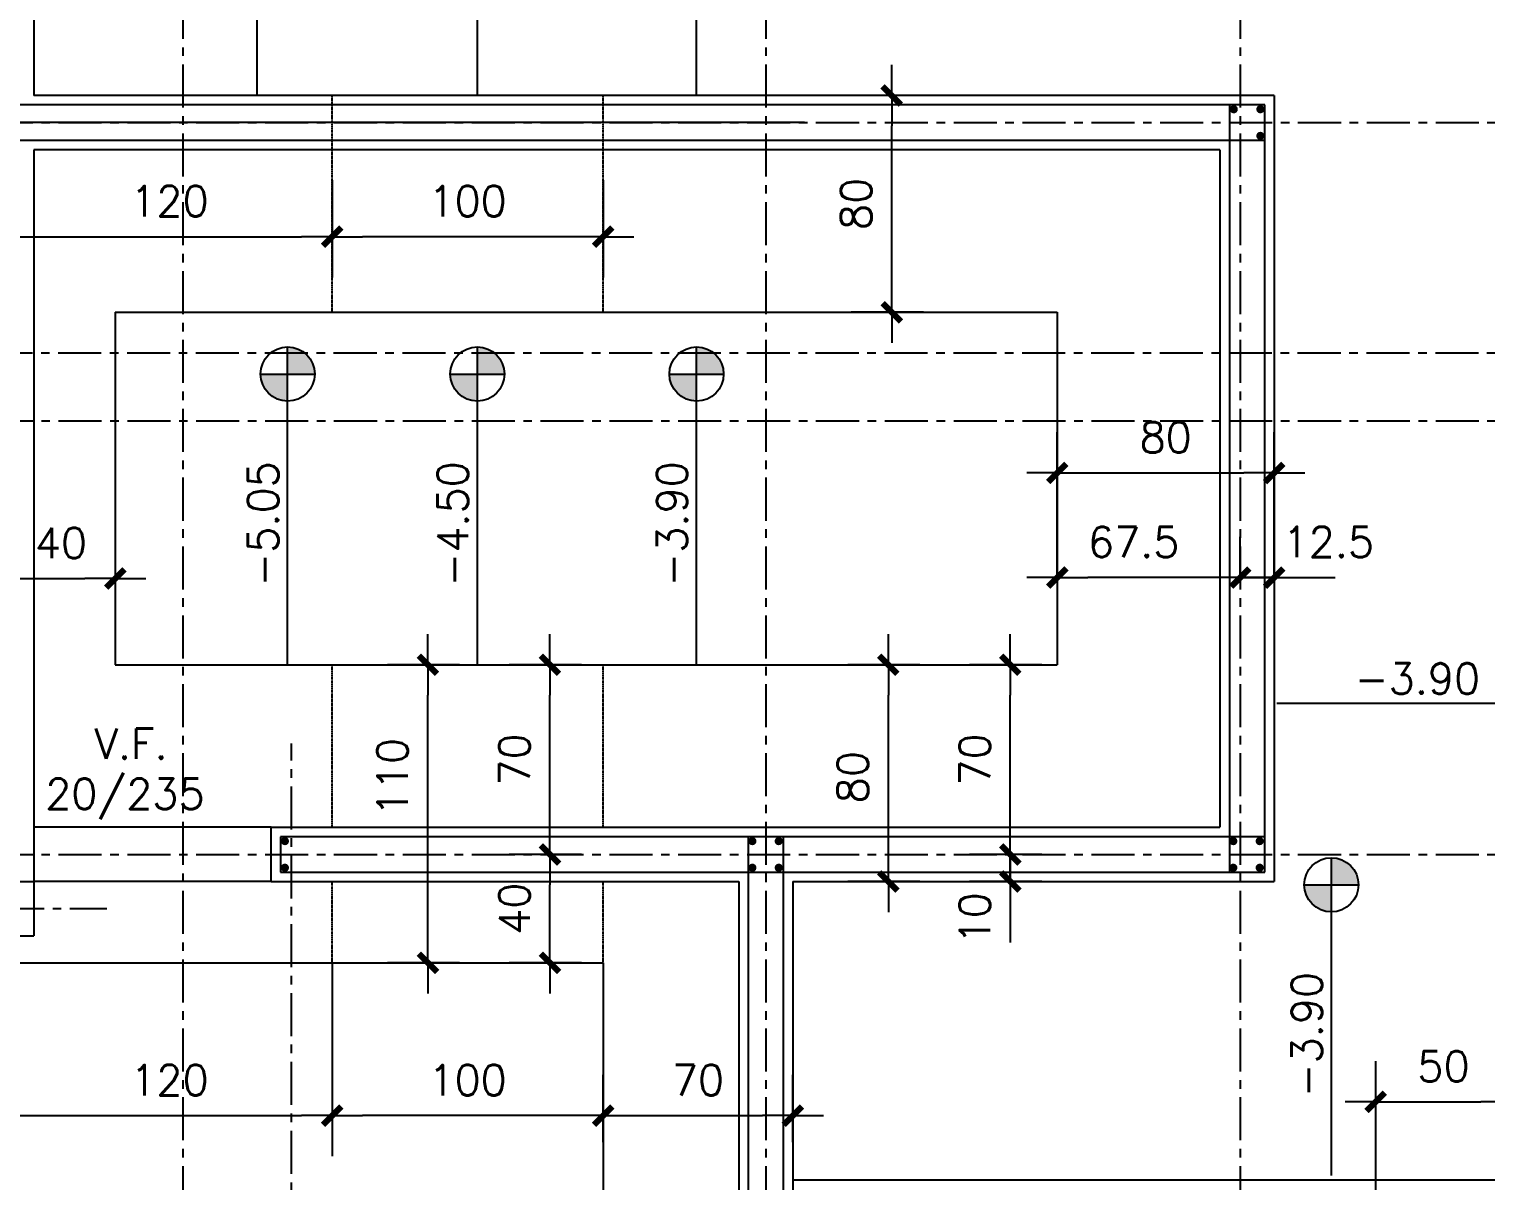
# Model space of a CAD drawing. Header units: millimetres. Extents: x -656655 to -651355, y 91699 to 96737.
# Drawn here: x -654386 to -653849, y 94757 to 95182 of the extents above; entities that cross this region are included whole.
import ezdxf
from ezdxf.enums import TextEntityAlignment as Align

# ---------------------------------------------------------------- set-up
doc = ezdxf.new("R2010")
doc.units = ezdxf.units.MM
doc.header["$LTSCALE"] = 0.5
doc.linetypes.add('CENTER', pattern=[50.8, 31.75, -6.35, 6.35, -6.35])
doc.linetypes.add('DASHED2', pattern=[0.375, 0.25, -0.125])
for name, color, linetype in [('BORDE DE LOSAS', 3, 'Continuous'), ('COTAS', 2, 'Continuous'), ('EJES', 1, 'CENTER'), ('FUNDACIONES', 6, 'Continuous'), ('MALLA', 1, 'Continuous'), ('MUROS', 5, 'Continuous'), ('SEG', 2, 'DASHED2'), ('TEXTOS1', 9, 'Continuous')]:
    doc.layers.add(name, color=color, linetype=linetype)
doc.styles.add('ROMANS', font='romans')
doc.dimstyles.new('ING-50', dxfattribs={"dimscale": 5, "dimtxt": 2.25, "dimasz": 2.25, "dimexe": 3, "dimexo": 0, "dimgap": 1.5, "dimtad": 1, "dimdec": 1, "dimzin": 12, "dimdsep": 46, "dimtxsty": 'ROMANS', "dimblk1": 'TICK1', "dimblk2": 'TICK1', "dimsah": 1, "dimcen": 0.09, "dimclrd": 2, "dimclre": 1, "dimclrt": 3, "dimadec": 1, "dimazin": 3, "dimtfac": 1, "dimtdec": 1, "dimtix": 1, "dimtmove": 2, "dimatfit": 3, "dimfxl": 3, "dimtolj": 1, "dimtzin": 12, "dimarcsym": 0})

# ---------------------------------------------------------------- blocks, each defined once
blk = doc.blocks.new('TICK1')
at = {"color": 2}
for points in [[(0, 0), (-1, 0)], [(0, 0), (1, 0)]]:
    blk.add_lwpolyline(points, dxfattribs=at)
at = {"color": 2, "const_width": 0.2}
blk.add_lwpolyline([(-0.3, -0.3), (0.3, 0.3)], dxfattribs=at)
blk = doc.blocks.new('*D267')
at = {"layer": 'COTAS', "color": 1, "lineweight": -2, "ltscale": 0.5}
for p, q in [((-654056.53, 95157.45), (-654083.26, 95157.45)), ((-654056.53, 95077.45), (-654083.26, 95077.45))]:
    blk.add_line(p, q, dxfattribs=at)
at = {"layer": 'COTAS', "color": 2, "lineweight": -2, "ltscale": 0.5}
blk.add_line((-654068.26, 95088.7), (-654068.26, 95146.2), dxfattribs=at)
at = {"layer": 'Defpoints', "color": 0, "ltscale": 0.5}
for p in [(-654068.26, 95157.45), (-654056.53, 95157.45), (-654056.53, 95077.45)]:
    blk.add_point(p, dxfattribs=at)
at = {"layer": 'COTAS', "color": 2, "lineweight": -2, "ltscale": 0.5, "xscale": 11.25, "yscale": 11.25, "zscale": 11.25}
for p, rotation in [((-654068.26, 95157.45), 90), ((-654068.26, 95077.45), 270)]:
    blk.add_blockref('TICK1', p, dxfattribs=dict(at, rotation=rotation))
at = {"layer": 'COTAS', "color": 3, "ltscale": 0.5, "insert": (-654081.39, 95117.45), "char_height": 11.25, "attachment_point": 5, "rotation": 90, "style": 'ROMANS'}
blk.add_mtext('\\A1;80', dxfattribs=at)
blk = doc.blocks.new('*D268')
at = {"layer": 'COTAS', "color": 1, "lineweight": -2, "ltscale": 0.5}
for p, q in [((-654007.19, 94994.04), (-654007.19, 95033.18)), ((-653927.19, 94994.04), (-653927.19, 95033.18))]:
    blk.add_line(p, q, dxfattribs=at)
at = {"layer": 'COTAS', "color": 2, "lineweight": -2, "ltscale": 0.5}
blk.add_line((-653995.94, 95018.18), (-653938.44, 95018.18), dxfattribs=at)
at = {"layer": 'Defpoints', "color": 0, "ltscale": 0.5}
for p in [(-653927.19, 95018.18), (-654007.19, 94994.04), (-653927.19, 94994.04)]:
    blk.add_point(p, dxfattribs=at)
at = {"layer": 'COTAS', "color": 2, "lineweight": -2, "ltscale": 0.5, "xscale": 11.25, "yscale": 11.25, "zscale": 11.25, "rotation": 180}
blk.add_blockref('TICK1', (-654007.19, 95018.18), dxfattribs=at)
at = {"layer": 'COTAS', "color": 2, "lineweight": -2, "ltscale": 0.5, "xscale": 11.25, "yscale": 11.25, "zscale": 11.25}
blk.add_blockref('TICK1', (-653927.19, 95018.18), dxfattribs=at)
at = {"layer": 'COTAS', "color": 3, "ltscale": 0.5, "insert": (-653967.19, 95031.31), "char_height": 11.25, "attachment_point": 5, "style": 'ROMANS'}
blk.add_mtext('\\A1;80', dxfattribs=at)
blk = doc.blocks.new('*D150')
at = {"layer": 'COTAS', "color": 1, "lineweight": -2, "ltscale": 0.5}
for p, q in [((-653939.71, 94978.65), (-653939.71, 94994.58)), ((-653927.19, 94978.65), (-653927.19, 94994.58))]:
    blk.add_line(p, q, dxfattribs=at)
at = {"layer": 'COTAS', "color": 2, "lineweight": -2, "ltscale": 0.5}
for p, q in [((-653950.96, 94979.58), (-653962.21, 94979.58)), ((-653927.19, 94979.58), (-653939.71, 94979.58)), ((-653915.94, 94979.58), (-653904.69, 94979.58))]:
    blk.add_line(p, q, dxfattribs=at)
at = {"layer": 'Defpoints', "color": 0, "ltscale": 0.5}
for p in [(-653939.71, 94979.58), (-653939.71, 94978.65), (-653927.19, 94978.65)]:
    blk.add_point(p, dxfattribs=at)
at = {"layer": 'COTAS', "color": 2, "lineweight": -2, "ltscale": 0.5, "xscale": 11.25, "yscale": 11.25, "zscale": 11.25}
blk.add_blockref('TICK1', (-653939.71, 94979.58), dxfattribs=at)
at = {"layer": 'COTAS', "color": 2, "lineweight": -2, "ltscale": 0.5, "xscale": 11.25, "yscale": 11.25, "zscale": 11.25, "rotation": 180}
blk.add_blockref('TICK1', (-653927.19, 94979.58), dxfattribs=at)
at = {"layer": 'COTAS', "color": 3, "ltscale": 0.5, "insert": (-653907.21, 94992.71), "char_height": 11.25, "attachment_point": 5, "style": 'ROMANS'}
blk.add_mtext('\\A1;12.5', dxfattribs=at)
blk = doc.blocks.new('*D151')
at = {"layer": 'COTAS', "color": 1, "lineweight": -2, "ltscale": 0.5}
for p, q in [((-654007.19, 94978.65), (-654007.19, 94994.58)), ((-653939.71, 94978.65), (-653939.71, 94994.58))]:
    blk.add_line(p, q, dxfattribs=at)
at = {"layer": 'COTAS', "color": 2, "lineweight": -2, "ltscale": 0.5}
blk.add_line((-653950.96, 94979.58), (-653995.94, 94979.58), dxfattribs=at)
at = {"layer": 'Defpoints', "color": 0, "ltscale": 0.5}
for p in [(-654007.19, 94979.58), (-654007.19, 94978.65), (-653939.71, 94978.65)]:
    blk.add_point(p, dxfattribs=at)
at = {"layer": 'COTAS', "color": 2, "lineweight": -2, "ltscale": 0.5, "xscale": 11.25, "yscale": 11.25, "zscale": 11.25, "rotation": 180}
blk.add_blockref('TICK1', (-654007.19, 94979.58), dxfattribs=at)
at = {"layer": 'COTAS', "color": 2, "lineweight": -2, "ltscale": 0.5, "xscale": 11.25, "yscale": 11.25, "zscale": 11.25}
blk.add_blockref('TICK1', (-653939.71, 94979.58), dxfattribs=at)
at = {"layer": 'COTAS', "color": 3, "ltscale": 0.5, "insert": (-653979, 94992.71), "char_height": 11.25, "attachment_point": 5, "style": 'ROMANS'}
blk.add_mtext('\\A1;67.5', dxfattribs=at)
blk = doc.blocks.new('*D152')
at = {"layer": 'COTAS', "color": 1, "lineweight": -2, "ltscale": 0.5}
for p, q in [((-654182.75, 94877.45), (-654209.33, 94877.45)), ((-654182.75, 94837.45), (-654209.33, 94837.45))]:
    blk.add_line(p, q, dxfattribs=at)
at = {"layer": 'COTAS', "color": 2, "lineweight": -2, "ltscale": 0.5}
blk.add_line((-654194.33, 94848.7), (-654194.33, 94866.2), dxfattribs=at)
at = {"layer": 'Defpoints', "color": 0, "ltscale": 0.5}
for p in [(-654194.33, 94877.45), (-654182.75, 94877.45), (-654182.75, 94837.45)]:
    blk.add_point(p, dxfattribs=at)
at = {"layer": 'COTAS', "color": 2, "lineweight": -2, "ltscale": 0.5, "xscale": 11.25, "yscale": 11.25, "zscale": 11.25}
for p, rotation in [((-654194.33, 94877.45), 90), ((-654194.33, 94837.45), 270)]:
    blk.add_blockref('TICK1', p, dxfattribs=dict(at, rotation=rotation))
at = {"layer": 'COTAS', "color": 3, "ltscale": 0.5, "insert": (-654207.45, 94857.45), "char_height": 11.25, "attachment_point": 5, "rotation": 90, "style": 'ROMANS'}
blk.add_mtext('\\A1;40', dxfattribs=at)
blk = doc.blocks.new('*D153')
at = {"layer": 'COTAS', "color": 1, "lineweight": -2, "ltscale": 0.5}
for p, q in [((-654182.75, 94947.45), (-654209.33, 94947.45)), ((-654182.75, 94877.45), (-654209.33, 94877.45))]:
    blk.add_line(p, q, dxfattribs=at)
at = {"layer": 'COTAS', "color": 2, "lineweight": -2, "ltscale": 0.5}
blk.add_line((-654194.33, 94888.7), (-654194.33, 94936.2), dxfattribs=at)
at = {"layer": 'Defpoints', "color": 0, "ltscale": 0.5}
for p in [(-654194.33, 94947.45), (-654182.75, 94947.45), (-654182.75, 94877.45)]:
    blk.add_point(p, dxfattribs=at)
at = {"layer": 'COTAS', "color": 2, "lineweight": -2, "ltscale": 0.5, "xscale": 11.25, "yscale": 11.25, "zscale": 11.25}
for p, rotation in [((-654194.33, 94947.45), 90), ((-654194.33, 94877.45), 270)]:
    blk.add_blockref('TICK1', p, dxfattribs=dict(at, rotation=rotation))
at = {"layer": 'COTAS', "color": 3, "ltscale": 0.5, "insert": (-654207.45, 94912.45), "char_height": 11.25, "attachment_point": 5, "rotation": 90, "style": 'ROMANS'}
blk.add_mtext('\\A1;70', dxfattribs=at)
blk = doc.blocks.new('*D154')
at = {"layer": 'COTAS', "color": 1, "lineweight": -2, "ltscale": 0.5}
for p, q in [((-654227.75, 94947.45), (-654254.33, 94947.45)), ((-654227.75, 94837.45), (-654254.33, 94837.45))]:
    blk.add_line(p, q, dxfattribs=at)
at = {"layer": 'COTAS', "color": 2, "lineweight": -2, "ltscale": 0.5}
blk.add_line((-654239.33, 94848.7), (-654239.33, 94936.2), dxfattribs=at)
at = {"layer": 'Defpoints', "color": 0, "ltscale": 0.5}
for p in [(-654239.33, 94947.45), (-654227.75, 94947.45), (-654227.75, 94837.45)]:
    blk.add_point(p, dxfattribs=at)
at = {"layer": 'COTAS', "color": 2, "lineweight": -2, "ltscale": 0.5, "xscale": 11.25, "yscale": 11.25, "zscale": 11.25}
for p, rotation in [((-654239.33, 94947.45), 90), ((-654239.33, 94837.45), 270)]:
    blk.add_blockref('TICK1', p, dxfattribs=dict(at, rotation=rotation))
at = {"layer": 'COTAS', "color": 3, "ltscale": 0.5, "insert": (-654252.45, 94905.97), "char_height": 11.25, "attachment_point": 5, "rotation": 90, "style": 'ROMANS'}
blk.add_mtext('\\A1;110', dxfattribs=at)
blk = doc.blocks.new('*D269')
at = {"layer": 'COTAS', "color": 1, "lineweight": -2, "ltscale": 0.5}
for p, q in [((-654394.71, 94992.47), (-654394.71, 94964.25)), ((-654354.71, 94992.47), (-654354.71, 94964.25))]:
    blk.add_line(p, q, dxfattribs=at)
at = {"layer": 'COTAS', "color": 2, "lineweight": -2, "ltscale": 0.5}
blk.add_line((-654383.46, 94979.25), (-654365.96, 94979.25), dxfattribs=at)
at = {"layer": 'Defpoints', "color": 0, "ltscale": 0.5}
for p in [(-654394.71, 94992.47), (-654354.71, 94992.47), (-654354.71, 94979.25)]:
    blk.add_point(p, dxfattribs=at)
at = {"layer": 'COTAS', "color": 2, "lineweight": -2, "ltscale": 0.5, "xscale": 11.25, "yscale": 11.25, "zscale": 11.25, "rotation": 180}
blk.add_blockref('TICK1', (-654394.71, 94979.25), dxfattribs=at)
at = {"layer": 'COTAS', "color": 2, "lineweight": -2, "ltscale": 0.5, "xscale": 11.25, "yscale": 11.25, "zscale": 11.25}
blk.add_blockref('TICK1', (-654354.71, 94979.25), dxfattribs=at)
at = {"layer": 'COTAS', "color": 3, "ltscale": 0.5, "insert": (-654374.71, 94992.37), "char_height": 11.25, "attachment_point": 5, "style": 'ROMANS'}
blk.add_mtext('\\A1;40', dxfattribs=at)
blk = doc.blocks.new('*D272')
at = {"layer": 'COTAS', "color": 2, "lineweight": -2, "ltscale": 0.5}
for p, q in [((-654525.11, 95188.7), (-654525.11, 95199.95)), ((-654525.11, 95147.45), (-654525.11, 95177.45)), ((-654525.11, 95136.2), (-654525.11, 95124.95))]:
    blk.add_line(p, q, dxfattribs=at)
at = {"layer": 'COTAS', "color": 1, "lineweight": -2, "ltscale": 0.5}
for p, q in [((-654516.35, 95177.45), (-654540.11, 95177.45)), ((-654100.45, 95147.45), (-654540.11, 95147.45))]:
    blk.add_line(p, q, dxfattribs=at)
at = {"layer": 'Defpoints', "color": 0, "ltscale": 0.5}
for p in [(-654525.11, 95177.45), (-654516.35, 95177.45), (-654100.45, 95147.45)]:
    blk.add_point(p, dxfattribs=at)
at = {"layer": 'COTAS', "color": 2, "lineweight": -2, "ltscale": 0.5, "xscale": 11.25, "yscale": 11.25, "zscale": 11.25}
for p, rotation in [((-654525.11, 95177.45), 270), ((-654525.11, 95147.45), 90)]:
    blk.add_blockref('TICK1', p, dxfattribs=dict(at, rotation=rotation))
at = {"layer": 'COTAS', "color": 3, "ltscale": 0.5, "insert": (-654538.23, 95194.6), "char_height": 11.25, "attachment_point": 5, "rotation": 90, "style": 'ROMANS'}
blk.add_mtext('\\A1;30', dxfattribs=at)
blk = doc.blocks.new('*D278')
at = {"layer": 'COTAS', "color": 1, "lineweight": -2, "ltscale": 0.5}
for p, q in [((-654174.71, 94771.33), (-654174.71, 94796.08)), ((-654104.71, 94771.33), (-654104.71, 94796.08))]:
    blk.add_line(p, q, dxfattribs=at)
at = {"layer": 'COTAS', "color": 2, "lineweight": -2, "ltscale": 0.5}
blk.add_line((-654163.46, 94781.08), (-654115.96, 94781.08), dxfattribs=at)
at = {"layer": 'Defpoints', "color": 0, "ltscale": 0.5}
for p in [(-654104.71, 94781.08), (-654174.71, 94771.33), (-654104.71, 94771.33)]:
    blk.add_point(p, dxfattribs=at)
at = {"layer": 'COTAS', "color": 2, "lineweight": -2, "ltscale": 0.5, "xscale": 11.25, "yscale": 11.25, "zscale": 11.25, "rotation": 180}
blk.add_blockref('TICK1', (-654174.71, 94781.08), dxfattribs=at)
at = {"layer": 'COTAS', "color": 2, "lineweight": -2, "ltscale": 0.5, "xscale": 11.25, "yscale": 11.25, "zscale": 11.25}
blk.add_blockref('TICK1', (-654104.71, 94781.08), dxfattribs=at)
at = {"layer": 'COTAS', "color": 3, "ltscale": 0.5, "insert": (-654139.71, 94794.2), "char_height": 11.25, "attachment_point": 5, "style": 'ROMANS'}
blk.add_mtext('\\A1;70', dxfattribs=at)
blk = doc.blocks.new('nivel-f')
at = {"linetype": 'Continuous'}
h = blk.add_hatch(color=1, dxfattribs=at)
h.paths.add_polyline_path([(90.5, 0), (90.5, 10, 0.414214), (80.5, 0)])
h.paths.add_polyline_path([(90.5, -10, 0.414214), (100.5, 0), (90.5, 0)])
at = {"color": 3}
for p, q in [((90.5, 10), (90.5, -10)), ((-16.7, 0), (100.5, 0))]:
    blk.add_line(p, q, dxfattribs=at)
blk.add_circle((90.5, 0), 10, dxfattribs=at)
at = {"color": 3, "style": 'ROMANS'}
blk.add_attdef('NIVEL', text='', height=11.25, dxfattribs=at).set_placement((35.21, 3.44), align=Align.CENTER)
blk = doc.blocks.new('*D293')
at = {"layer": 'COTAS', "color": 2, "lineweight": -2, "ltscale": 0.5}
for p, q in [((-654024.52, 94888.7), (-654024.52, 94899.95)), ((-654024.52, 94867.45), (-654024.52, 94877.45)), ((-654024.52, 94856.2), (-654024.52, 94844.95))]:
    blk.add_line(p, q, dxfattribs=at)
at = {"layer": 'COTAS', "color": 1, "lineweight": -2, "ltscale": 0.5}
for p, q in [((-654012.94, 94877.45), (-654039.52, 94877.45)), ((-654012.94, 94867.45), (-654039.52, 94867.45))]:
    blk.add_line(p, q, dxfattribs=at)
at = {"layer": 'Defpoints', "color": 0, "ltscale": 0.5}
for p in [(-654024.52, 94877.45), (-654012.94, 94877.45), (-654012.94, 94867.45)]:
    blk.add_point(p, dxfattribs=at)
at = {"layer": 'COTAS', "color": 2, "lineweight": -2, "ltscale": 0.5, "xscale": 11.25, "yscale": 11.25, "zscale": 11.25}
for p, rotation in [((-654024.52, 94877.45), 270), ((-654024.52, 94867.45), 90)]:
    blk.add_blockref('TICK1', p, dxfattribs=dict(at, rotation=rotation))
at = {"layer": 'COTAS', "color": 3, "ltscale": 0.5, "insert": (-654037.64, 94853.89), "char_height": 11.25, "attachment_point": 5, "rotation": 90, "style": 'ROMANS'}
blk.add_mtext('\\A1;10', dxfattribs=at)
blk = doc.blocks.new('*D294')
at = {"layer": 'COTAS', "color": 1, "lineweight": -2, "ltscale": 0.5}
for p, q in [((-654012.94, 94947.45), (-654039.52, 94947.45)), ((-654012.94, 94877.45), (-654039.52, 94877.45))]:
    blk.add_line(p, q, dxfattribs=at)
at = {"layer": 'COTAS', "color": 2, "lineweight": -2, "ltscale": 0.5}
blk.add_line((-654024.52, 94888.7), (-654024.52, 94936.2), dxfattribs=at)
at = {"layer": 'Defpoints', "color": 0, "ltscale": 0.5}
for p in [(-654024.52, 94947.45), (-654012.94, 94947.45), (-654012.94, 94877.45)]:
    blk.add_point(p, dxfattribs=at)
at = {"layer": 'COTAS', "color": 2, "lineweight": -2, "ltscale": 0.5, "xscale": 11.25, "yscale": 11.25, "zscale": 11.25}
for p, rotation in [((-654024.52, 94947.45), 90), ((-654024.52, 94877.45), 270)]:
    blk.add_blockref('TICK1', p, dxfattribs=dict(at, rotation=rotation))
at = {"layer": 'COTAS', "color": 3, "ltscale": 0.5, "insert": (-654037.64, 94912.45), "char_height": 11.25, "attachment_point": 5, "rotation": 90, "style": 'ROMANS'}
blk.add_mtext('\\A1;70', dxfattribs=at)
blk = doc.blocks.new('*D295')
at = {"layer": 'COTAS', "color": 1, "lineweight": -2, "ltscale": 0.5}
for p, q in [((-654057.94, 94947.45), (-654084.52, 94947.45)), ((-654057.94, 94867.45), (-654084.52, 94867.45))]:
    blk.add_line(p, q, dxfattribs=at)
at = {"layer": 'COTAS', "color": 2, "lineweight": -2, "ltscale": 0.5}
blk.add_line((-654069.52, 94878.7), (-654069.52, 94936.2), dxfattribs=at)
at = {"layer": 'Defpoints', "color": 0, "ltscale": 0.5}
for p in [(-654069.52, 94947.45), (-654057.94, 94947.45), (-654057.94, 94867.45)]:
    blk.add_point(p, dxfattribs=at)
at = {"layer": 'COTAS', "color": 2, "lineweight": -2, "ltscale": 0.5, "xscale": 11.25, "yscale": 11.25, "zscale": 11.25}
for p, rotation in [((-654069.52, 94947.45), 90), ((-654069.52, 94867.45), 270)]:
    blk.add_blockref('TICK1', p, dxfattribs=dict(at, rotation=rotation))
at = {"layer": 'COTAS', "color": 3, "ltscale": 0.5, "insert": (-654082.64, 94905.97), "char_height": 11.25, "attachment_point": 5, "rotation": 90, "style": 'ROMANS'}
blk.add_mtext('\\A1;80', dxfattribs=at)
blk = doc.blocks.new('*D296')
at = {"layer": 'COTAS', "color": 1, "lineweight": -2, "ltscale": 0.5}
for p, q in [((-654434.71, 94992.47), (-654434.71, 94964.25)), ((-654394.71, 94992.47), (-654394.71, 94964.25))]:
    blk.add_line(p, q, dxfattribs=at)
at = {"layer": 'COTAS', "color": 2, "lineweight": -2, "ltscale": 0.5}
blk.add_line((-654405.96, 94979.25), (-654423.46, 94979.25), dxfattribs=at)
at = {"layer": 'Defpoints', "color": 0, "ltscale": 0.5}
for p in [(-654434.71, 94992.47), (-654394.71, 94992.47), (-654434.71, 94979.25)]:
    blk.add_point(p, dxfattribs=at)
at = {"layer": 'COTAS', "color": 2, "lineweight": -2, "ltscale": 0.5, "xscale": 11.25, "yscale": 11.25, "zscale": 11.25, "rotation": 180}
blk.add_blockref('TICK1', (-654434.71, 94979.25), dxfattribs=at)
at = {"layer": 'COTAS', "color": 2, "lineweight": -2, "ltscale": 0.5, "xscale": 11.25, "yscale": 11.25, "zscale": 11.25}
blk.add_blockref('TICK1', (-654394.71, 94979.25), dxfattribs=at)
at = {"layer": 'COTAS', "color": 3, "ltscale": 0.5, "insert": (-654414.71, 94992.37), "char_height": 11.25, "attachment_point": 5, "style": 'ROMANS'}
blk.add_mtext('\\A1;40', dxfattribs=at)
blk = doc.blocks.new('*D299')
at = {"layer": 'COTAS', "color": 1, "lineweight": -2, "ltscale": 0.5}
for p, q in [((-654274.71, 94837.45), (-654274.71, 94766.08)), ((-654394.71, 94810.95), (-654394.71, 94766.08))]:
    blk.add_line(p, q, dxfattribs=at)
at = {"layer": 'COTAS', "color": 2, "lineweight": -2, "ltscale": 0.5}
blk.add_line((-654383.46, 94781.08), (-654285.96, 94781.08), dxfattribs=at)
at = {"layer": 'Defpoints', "color": 0, "ltscale": 0.5}
for p in [(-654274.71, 94837.45), (-654394.71, 94810.95), (-654274.71, 94781.08)]:
    blk.add_point(p, dxfattribs=at)
at = {"layer": 'COTAS', "color": 2, "lineweight": -2, "ltscale": 0.5, "xscale": 11.25, "yscale": 11.25, "zscale": 11.25, "rotation": 180}
blk.add_blockref('TICK1', (-654394.71, 94781.08), dxfattribs=at)
at = {"layer": 'COTAS', "color": 2, "lineweight": -2, "ltscale": 0.5, "xscale": 11.25, "yscale": 11.25, "zscale": 11.25}
blk.add_blockref('TICK1', (-654274.71, 94781.08), dxfattribs=at)
at = {"layer": 'COTAS', "color": 3, "ltscale": 0.5, "insert": (-654334.71, 94794.2), "char_height": 11.25, "attachment_point": 5, "style": 'ROMANS'}
blk.add_mtext('\\A1;120', dxfattribs=at)
blk = doc.blocks.new('*D300')
at = {"layer": 'COTAS', "color": 1, "lineweight": -2, "ltscale": 0.5}
for p, q in [((-654274.71, 94837.45), (-654274.71, 94766.08)), ((-654174.71, 94837.45), (-654174.71, 94766.08))]:
    blk.add_line(p, q, dxfattribs=at)
at = {"layer": 'COTAS', "color": 2, "lineweight": -2, "ltscale": 0.5}
blk.add_line((-654185.96, 94781.08), (-654263.46, 94781.08), dxfattribs=at)
at = {"layer": 'Defpoints', "color": 0, "ltscale": 0.5}
for p in [(-654274.71, 94837.45), (-654174.71, 94837.45), (-654274.71, 94781.08)]:
    blk.add_point(p, dxfattribs=at)
at = {"layer": 'COTAS', "color": 2, "lineweight": -2, "ltscale": 0.5, "xscale": 11.25, "yscale": 11.25, "zscale": 11.25, "rotation": 180}
blk.add_blockref('TICK1', (-654274.71, 94781.08), dxfattribs=at)
at = {"layer": 'COTAS', "color": 2, "lineweight": -2, "ltscale": 0.5, "xscale": 11.25, "yscale": 11.25, "zscale": 11.25}
blk.add_blockref('TICK1', (-654174.71, 94781.08), dxfattribs=at)
at = {"layer": 'COTAS', "color": 3, "ltscale": 0.5, "insert": (-654224.71, 94794.2), "char_height": 11.25, "attachment_point": 5, "style": 'ROMANS'}
blk.add_mtext('\\A1;100', dxfattribs=at)
blk = doc.blocks.new('*D301')
at = {"layer": 'COTAS', "color": 1, "lineweight": -2, "ltscale": 0.5}
for p, q in [((-654274.71, 95126.18), (-654274.71, 95090.35)), ((-654394.71, 95123.68), (-654394.71, 95090.35))]:
    blk.add_line(p, q, dxfattribs=at)
at = {"layer": 'COTAS', "color": 2, "lineweight": -2, "ltscale": 0.5}
blk.add_line((-654383.46, 95105.35), (-654285.96, 95105.35), dxfattribs=at)
at = {"layer": 'Defpoints', "color": 0, "ltscale": 0.5}
for p in [(-654274.71, 95126.18), (-654394.71, 95123.68), (-654274.71, 95105.35)]:
    blk.add_point(p, dxfattribs=at)
at = {"layer": 'COTAS', "color": 2, "lineweight": -2, "ltscale": 0.5, "xscale": 11.25, "yscale": 11.25, "zscale": 11.25, "rotation": 180}
blk.add_blockref('TICK1', (-654394.71, 95105.35), dxfattribs=at)
at = {"layer": 'COTAS', "color": 2, "lineweight": -2, "ltscale": 0.5, "xscale": 11.25, "yscale": 11.25, "zscale": 11.25}
blk.add_blockref('TICK1', (-654274.71, 95105.35), dxfattribs=at)
at = {"layer": 'COTAS', "color": 3, "ltscale": 0.5, "insert": (-654334.71, 95118.48), "char_height": 11.25, "attachment_point": 5, "style": 'ROMANS'}
blk.add_mtext('\\A1;120', dxfattribs=at)
blk = doc.blocks.new('*D302')
at = {"layer": 'COTAS', "color": 1, "lineweight": -2, "ltscale": 0.5}
for p, q in [((-654274.71, 95126.18), (-654274.71, 95090.35)), ((-654174.71, 95126.18), (-654174.71, 95090.35))]:
    blk.add_line(p, q, dxfattribs=at)
at = {"layer": 'COTAS', "color": 2, "lineweight": -2, "ltscale": 0.5}
blk.add_line((-654185.96, 95105.35), (-654263.46, 95105.35), dxfattribs=at)
at = {"layer": 'Defpoints', "color": 0, "ltscale": 0.5}
for p in [(-654274.71, 95126.18), (-654174.71, 95126.18), (-654274.71, 95105.35)]:
    blk.add_point(p, dxfattribs=at)
at = {"layer": 'COTAS', "color": 2, "lineweight": -2, "ltscale": 0.5, "xscale": 11.25, "yscale": 11.25, "zscale": 11.25, "rotation": 180}
blk.add_blockref('TICK1', (-654274.71, 95105.35), dxfattribs=at)
at = {"layer": 'COTAS', "color": 2, "lineweight": -2, "ltscale": 0.5, "xscale": 11.25, "yscale": 11.25, "zscale": 11.25}
blk.add_blockref('TICK1', (-654174.71, 95105.35), dxfattribs=at)
at = {"layer": 'COTAS', "color": 3, "ltscale": 0.5, "insert": (-654224.71, 95118.48), "char_height": 11.25, "attachment_point": 5, "style": 'ROMANS'}
blk.add_mtext('\\A1;100', dxfattribs=at)
blk = doc.blocks.new('*D306')
at = {"layer": 'COTAS', "color": 1, "lineweight": -2, "ltscale": 0.5}
for p, q in [((-653889.71, 94687.45), (-653889.71, 94801.18)), ((-653839.71, 94757.45), (-653839.71, 94801.18))]:
    blk.add_line(p, q, dxfattribs=at)
at = {"layer": 'COTAS', "color": 2, "lineweight": -2, "ltscale": 0.5}
blk.add_line((-653878.46, 94786.18), (-653850.96, 94786.18), dxfattribs=at)
at = {"layer": 'Defpoints', "color": 0, "ltscale": 0.5}
for p in [(-653839.71, 94786.18), (-653839.71, 94757.45), (-653889.71, 94687.45)]:
    blk.add_point(p, dxfattribs=at)
at = {"layer": 'COTAS', "color": 2, "lineweight": -2, "ltscale": 0.5, "xscale": 11.25, "yscale": 11.25, "zscale": 11.25, "rotation": 180}
blk.add_blockref('TICK1', (-653889.71, 94786.18), dxfattribs=at)
at = {"layer": 'COTAS', "color": 2, "lineweight": -2, "ltscale": 0.5, "xscale": 11.25, "yscale": 11.25, "zscale": 11.25}
blk.add_blockref('TICK1', (-653839.71, 94786.18), dxfattribs=at)
at = {"layer": 'COTAS', "color": 3, "ltscale": 0.5, "insert": (-653864.71, 94799.3), "char_height": 11.25, "attachment_point": 5, "style": 'ROMANS'}
blk.add_mtext('\\A1;50', dxfattribs=at)

msp = doc.modelspace()

# ---------------------------------------------------------------- linework, layer by layer
at = {"layer": 'BORDE DE LOSAS', "ltscale": 0.2}
for p, q in [((-654297.21467579, 94887.45225999), (-654384.71467612, 94887.45225999)), ((-654297.21467645, 94867.45225997), (-654384.71467612, 94867.45225997)), ((-654384.71467612, 94867.45225962), (-654384.71467612, 94847.45226105)), ((-654607.21468559, 94847.45224931), (-654384.71467612, 94847.45226105))]:
    msp.add_line(p, q, dxfattribs=at)
at = {"layer": 'EJES'}
for p, q in [((-654329.71474353, 96667.45227213), (-654329.71474353, 93007.45227206)), ((-654114.71467612, 96667.45227213), (-654114.71467612, 93007.45226477)), ((-653939.7146825, 96667.45227213), (-653939.7146825, 93007.45227243)), ((-656585.41238582, 95147.45226342), (-653147.2146825, 95147.45226342)), ((-654629.73431243, 95062.45225155), (-653147.2146825, 95062.45225734)), ((-656585.41238582, 95037.45227212), (-653167.21363404, 95037.45227212)), ((-654289.71471774, 93032.45227206), (-654289.71471774, 94918.36688131)), ((-656585.41238582, 94877.4522604), (-653147.2146825, 94877.4522604)), ((-654650.82144865, 94857.4522501), (-654357.82925579, 94857.45226))]:
    msp.add_line(p, q, dxfattribs=at)
at = {"layer": 'FUNDACIONES', "ltscale": 0.15}
for p, q in [((-654354.71467612, 95077.45227213), (-654354.71467612, 94947.4522604)), ((-654354.71467612, 95077.45227213), (-654007.1896825, 95077.45227213)), ((-654007.1896825, 95077.45227213), (-654007.1896825, 94947.4522604)), ((-654354.71467612, 94947.4522604), (-654007.1896825, 94947.4522604)), ((-654434.71467612, 94837.4522604), (-654174.71466716, 94837.4522604)), ((-654174.71466716, 94837.4522604), (-654174.71466603, 94562.45222176)), ((-654104.71466588, 94757.45226695), (-653839.71468202, 94757.45226695))]:
    msp.add_line(p, q, dxfattribs=at)
at = {"layer": 'MALLA', "ltscale": 0.5}
for p, q in [((-653932.8146825, 95153.95227229), (-654451.21467698, 95153.95227229)), ((-653930.6896825, 95153.95227213), (-653943.6896825, 95153.95227213)), ((-653943.6896825, 95153.95227213), (-653943.6896825, 94870.95226383)), ((-653930.6896825, 95140.95227214), (-653930.6896825, 95153.95227229)), ((-653930.6896825, 94870.95226383), (-653930.6896825, 95153.95227213)), ((-654451.21467698, 95140.95227214), (-653930.6896825, 95140.95227214)), ((-653930.6896825, 94883.95226012), (-654293.71467579, 94883.95225999)), ((-654293.71467579, 94883.95225999), (-654293.71467579, 94870.9522637)), ((-654121.21467799, 94883.95226005), (-654121.21467799, 94090.9522799)), ((-654108.21467817, 94090.9522799), (-654108.21467817, 94883.95226005)), ((-654293.71467579, 94870.9522637), (-653930.6896825, 94870.95226383))]:
    msp.add_line(p, q, dxfattribs=at)
at = {"layer": 'MALLA', "ltscale": 0.5, "const_width": 1.5}
for points in [[(-653942.84869224, 95152.36128187, 1), (-653941.34869224, 95152.36128187, 1)], [(-653933.03067275, 95152.36128203, 1), (-653931.53067275, 95152.36128203, 1)], [(-653933.03067275, 95152.36128187, 1), (-653931.53067275, 95152.36128187, 1)], [(-653933.03067275, 95142.54326239, 1), (-653931.53067275, 95142.54326239, 1)], [(-654292.87368553, 94882.36126973, 1), (-654291.37368553, 94882.36126973, 1)], [(-654120.4276766, 94882.36126985, 1), (-654118.9276766, 94882.36126985, 1)], [(-654110.69484577, 94882.36126985, 1), (-654109.19484577, 94882.36126985, 1)], [(-653943.01533407, 94882.36126985, 1), (-653941.51533407, 94882.36126985, 1)], [(-653933.28250324, 94882.36126985, 1), (-653931.78250324, 94882.36126985, 1)], [(-654292.87368553, 94872.54325396, 1), (-654291.37368553, 94872.54325396, 1)], [(-654120.4276766, 94872.54325408, 1), (-654118.9276766, 94872.54325408, 1)], [(-654110.69484577, 94872.54325408, 1), (-654109.19484577, 94872.54325408, 1)], [(-653943.01533407, 94872.54325408, 1), (-653941.51533407, 94872.54325408, 1)], [(-653933.28250324, 94872.54325408, 1), (-653931.78250324, 94872.54325408, 1)]]:
    msp.add_lwpolyline(points, format="xyb", close=True, dxfattribs=at)
at = {"layer": 'MUROS', "ltscale": 0.15}
for p, q in [((-654384.71467612, 95367.4522732), (-654384.71467612, 95157.45227213)), ((-654384.71467612, 95137.45227213), (-654384.71467612, 94867.45225962)), ((-654297.21467645, 94867.45225997), (-654297.21467579, 94887.45225999)), ((-654404.71467612, 94867.45226011), (-654384.71467612, 94867.45225962))]:
    msp.add_line(p, q, dxfattribs=at)
at = {"layer": 'MUROS'}
for p, q in [((-653927.1896825, 95157.45227213), (-654384.71467612, 95157.45227213)), ((-653927.1896825, 95157.45227213), (-653927.1896825, 94867.45226378)), ((-653947.1896825, 95137.45227214), (-654384.71467612, 95137.45227213)), ((-653947.1896825, 95137.45227214), (-653947.1896825, 94887.45226033)), ((-654297.21467579, 94887.45225999), (-653947.1896825, 94887.45226033)), ((-654297.21467645, 94867.45225997), (-654124.71467343, 94867.45226187)), ((-654124.71467342, 94867.45226187), (-654124.71467715, 94539.95222176)), ((-654104.7146673, 94867.45226209), (-653927.1896825, 94867.45226378)), ((-654104.71466729, 94867.45226209), (-654104.71466654, 94687.45230072))]:
    msp.add_line(p, q, dxfattribs=at)
at = {"layer": 'SEG', "ltscale": 0.5}
for p, q in [((-654274.71466716, 95077.45227213), (-654274.71466716, 95157.45227213)), ((-654174.71466716, 95077.45227213), (-654174.71466716, 95157.45227213)), ((-654274.71466716, 94887.45225999), (-654274.71466716, 94947.4522604)), ((-654174.71466716, 94887.45226009), (-654174.71466716, 94947.4522604)), ((-654274.71466716, 94837.4522604), (-654274.71466716, 94867.45226)), ((-654174.71466716, 94837.4522604), (-654174.71466716, 94867.4522611))]:
    msp.add_line(p, q, dxfattribs=at)

# ---------------------------------------------------------------- block references
at = {"ltscale": 0.5, "rotation": 90}
for p, values in [((-654302.40706375, 95174.15606492), {'NIVEL': '-5.05'}), ((-654221.12666452, 95174.15606492), {'NIVEL': '-4.50'}), ((-654140.26440355, 95174.15606492), {'NIVEL': '-3.90'}), ((-654291.09899775, 94964.15605319), {'NIVEL': '-5.05'}), ((-654221.12666452, 94964.15605319), {'NIVEL': '-4.50'}), ((-654140.26440355, 94964.15605319), {'NIVEL': '-3.90'}), ((-653906.08308533, 94775.74224652), {'NIVEL': '-3.90'})]:
    msp.add_blockref('nivel-f', p, dxfattribs=at).add_auto_attribs(values)
at = {"ltscale": 0.5}
msp.add_blockref('nivel-f', (-653909.533781, 94933.27006598), dxfattribs=at).add_auto_attribs({'NIVEL': '-3.90'})

# ---------------------------------------------------------------- texts
at = {"layer": 'TEXTOS1', "style": 'ROMANS'}
for s, p in [('V.F.', (-654362.36707635, 94912.70428134)), ('20/235', (-654380.54328455, 94894.19478955))]:
    msp.add_text(s, height=11.25, dxfattribs=at).set_placement(p)

# ---------------------------------------------------------------- dimensions: what is measured, and where the dimension line sits
at = {"layer": 'COTAS', "ltscale": 0.5}
for base, p1, p2, angle, picture, middle in [((-654525.10610324, 95177.45226342), (-654100.44940992, 95147.45226342), (-654516.349962, 95177.45226342), 90, '*D272', (-654538.23110324, 95194.60212732)), ((-654007.1896825, 94979.58194545), (-653939.7146825, 94978.65182967), (-654007.1896825, 94978.65182967), 180, '*D151', (-653978.99585383, 94992.70694545)), ((-653939.7146825, 94979.58194545), (-653927.1896825, 94978.65182967), (-653939.7146825, 94978.65182967), 180, '*D150', (-653907.21477232, 94992.70694545)), ((-654239.32975481, 94947.4522604), (-654227.74876523, 94837.4522604), (-654227.74876523, 94947.4522604), 90, '*D154', (-654252.45475481, 94905.96912339)), ((-654069.51702885, 94947.4522604), (-654057.93603927, 94867.45226254), (-654057.93603898, 94947.4522604), 90, '*D295', (-654082.64202857, 94905.96912339)), ((-654024.51702885, 94877.4522604), (-654012.93603927, 94867.45226254), (-654012.93603898, 94877.4522604), 90, '*D293', (-654037.64202885, 94853.89324706))]:
    dim = msp.add_linear_dim(base=base, p1=p1, p2=p2, angle=angle, dimstyle='ING-50', dxfattribs=at)
    dim.commit()
    dim.dimension.update_dxf_attribs({"geometry": picture, "text_midpoint": middle, "dimtype": 160})
for base, p1, p2, angle, picture, middle in [((-654068.26138517, 95157.45227213), (-654056.53456951, 95077.45227213), (-654056.53456951, 95157.45227213), 90, '*D267', (-654081.38638517, 95117.45227213)), ((-654274.71466716, 95105.3534268), (-654174.71466716, 95126.17790467), (-654274.71466716, 95126.17790467), 180, '*D302', (-654224.71466716, 95118.4784268)), ((-654434.71467612, 94979.24790038), (-654394.71467612, 94992.47301117), (-654434.71467612, 94992.47301117), 180, '*D296', (-654414.71467612, 94992.37290038)), ((-654194.32975481, 94947.4522604), (-654182.74876523, 94877.4522604), (-654182.74876523, 94947.4522604), 90, '*D153', (-654207.45475481, 94912.4522604)), ((-654024.51702857, 94947.4522604), (-654012.93603898, 94877.4522604), (-654012.93603898, 94947.4522604), 90, '*D294', (-654037.64202857, 94912.4522604)), ((-654194.32975481, 94877.4522604), (-654182.74876523, 94837.4522604), (-654182.74876523, 94877.4522604), 90, '*D152', (-654207.45475481, 94857.4522604)), ((-654274.71466716, 94781.07971906), (-654174.71466716, 94837.4522604), (-654274.71466716, 94837.4522604), 180, '*D300', (-654224.71466716, 94794.20471906))]:
    dim = msp.add_linear_dim(base=base, p1=p1, p2=p2, angle=angle, dimstyle='ING-50', dxfattribs=at)
    dim.commit()
    dim.dimension.update_dxf_attribs({"geometry": picture, "text_midpoint": middle})
for base, p1, p2, picture, middle in [((-654274.71466716, 95105.3534268), (-654394.71467612, 95123.67854526), (-654274.71466716, 95126.17790467), '*D301', (-654334.71467164, 95118.4784268)), ((-653927.1896825, 95018.18194527), (-654007.1896825, 94994.04442756), (-653927.1896825, 94994.04442756), '*D268', (-653967.1896825, 95031.30694527)), ((-654354.71467612, 94979.24790038), (-654394.71467612, 94992.47301117), (-654354.71467612, 94992.47301117), '*D269', (-654374.71467612, 94992.37290038)), ((-654274.71466716, 94781.07971906), (-654394.71467612, 94810.95455404), (-654274.71466716, 94837.4522604), '*D299', (-654334.71467164, 94794.20471906)), ((-653839.7146819, 94786.17961698), (-653889.71468197, 94687.45229033), (-653839.7146819, 94757.45226695), '*D306', (-653864.71468193, 94799.30461698)), ((-654104.71466675, 94781.07971906), (-654174.71466675, 94771.33498017), (-654104.71466675, 94771.33498046), '*D278', (-654139.71466675, 94794.20471906))]:
    dim = msp.add_linear_dim(base=base, p1=p1, p2=p2, dimstyle='ING-50', dxfattribs=at)
    dim.commit()
    dim.dimension.update_dxf_attribs({"geometry": picture, "text_midpoint": middle})

doc.saveas('drawing.dxf')
